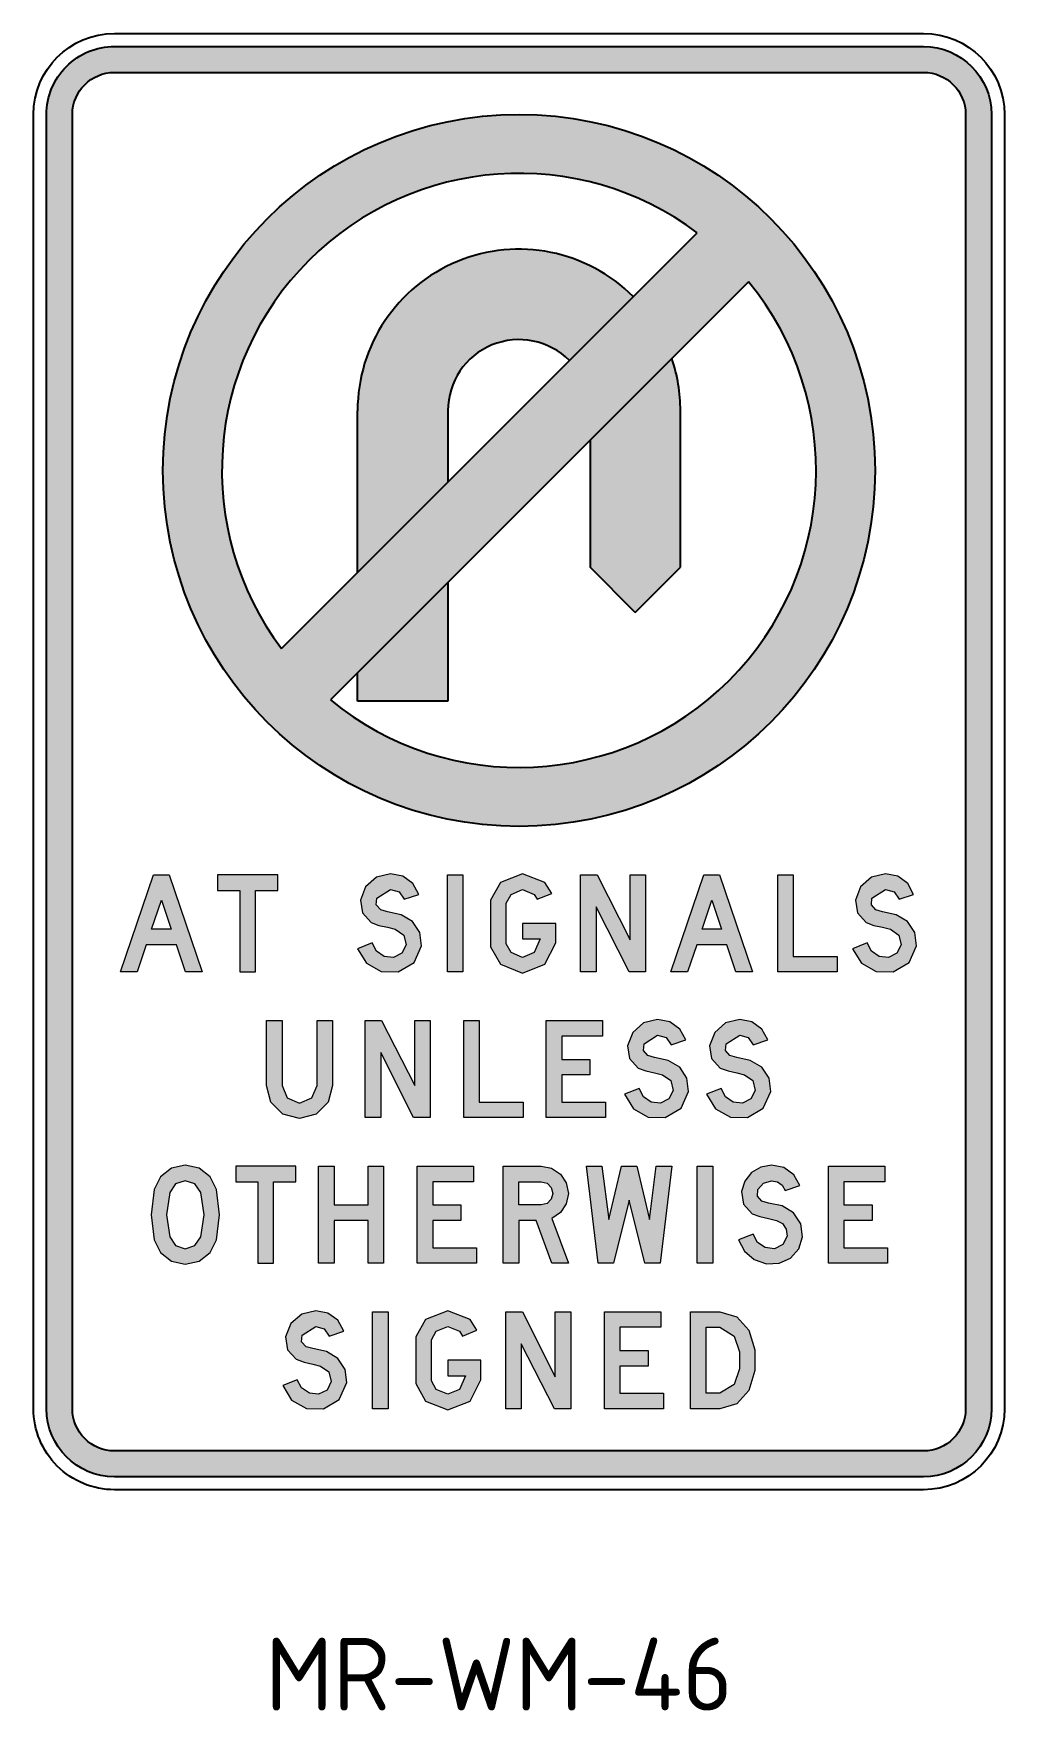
# Model space of a CAD drawing. Extents: x 160 to 240, y 125 to 263.
import ezdxf

# ---------------------------------------------------------------- set-up
doc = ezdxf.new("R2010")
doc.units = 0
for name, color, linetype in [('L25', 1, 'CONTINUOUS'), ('L35', 3, 'CONTINUOUS'), ('T25', 1, 'CONTINUOUS')]:
    doc.layers.add(name, color=color, linetype=linetype)
doc.styles.add('ISO', font='iso3098b')

msp = doc.modelspace()

# ---------------------------------------------------------------- hatches: boundary and pattern name
at = {"layer": 'L25'}
h = msp.add_hatch(color=256, dxfattribs=at)
edge = h.paths.add_edge_path(flags=16)
edge.add_line((163.614513125546, 149.8128130360091), (163.614513125546, 256.4794797026758))
edge.add_arc((167.0811797922127, 256.4794797026758), 3.466666666666659, 90, 180, ccw=False)
edge.add_line((167.0811797922127, 259.9461463693425), (233.7478464588793, 259.9461463693425))
edge.add_arc((233.7478464588793, 256.4794797026758), 3.466666666666697, 0, 90, ccw=False)
edge.add_line((237.214513125546, 256.4794797026758), (237.214513125546, 149.8128130360091))
edge.add_arc((233.7478464588793, 149.812813036009), 3.46666666666664, -90.00000000000028, 1.3073986337985843e-12, ccw=False)
edge.add_line((233.7478464588793, 146.3461463693424), (167.0811797922127, 146.3461463693424))
edge.add_arc((167.0811797922127, 149.8128130360091), 3.466666666666697, 180, 270.0000000000003, ccw=False)
edge = h.paths.add_edge_path()
edge.add_line((161.4811797922127, 149.8128130360091), (161.4811797922127, 256.4794797026758))
edge.add_arc((167.0811797922127, 256.4794797026758), 5.600000000000023, 90.0000000000004, 180, ccw=False)
edge.add_line((167.0811797922127, 262.0794797026759), (233.7478464588793, 262.0794797026759))
edge.add_arc((233.7478464588793, 256.4794797026758), 5.60000000000006, 0, 89.99999999999977, ccw=False)
edge.add_line((239.3478464588794, 256.4794797026758), (239.3478464588793, 149.8128130360091))
edge.add_arc((233.7478464588793, 149.8128130360091), 5.600000000000003, -89.99999999999977, 0, ccw=False)
edge.add_line((233.7478464588793, 144.2128130360091), (167.0811797922127, 144.2128130360092))
edge.add_arc((167.0811797922127, 149.8128130360091), 5.599999999999985, 180, 269.9999999999998, ccw=False)
h = msp.add_hatch(color=256, dxfattribs=at)
edge = h.paths.add_edge_path()
edge.add_arc((200.414513125546, 227.1461463693425), 29.33333333333334, 0, 360)
edge = h.paths.add_edge_path(flags=16)
edge.add_line((219.3330508759678, 242.678268054984), (184.8823914399045, 208.2276086189206))
edge.add_arc((200.414513125546, 227.1461463693425), 24.4777015806573, 230.6140005862942, 399.3859994136971)
edge = h.paths.add_edge_path(flags=16)
edge.add_line((180.8340878880544, 212.4572110032001), (215.1034484916885, 246.7265716068342))
edge.add_arc((200.414513125546, 227.1461463693425), 24.4777015806573, 53.12333025962853, 216.8766697403703)
h = msp.add_hatch(color=256, dxfattribs=at)
h.paths.add_polyline_path([(194.5611497040846, 217.9063668831007), (187.1114144404061, 210.4566316194223), (187.1114144404061, 208.1227152495925), (194.5611497040846, 208.1227152495925)])
h.paths.add_polyline_path([(194.5611497040846, 232.0682928828443, -0.6695186885715804), (204.5687660309104, 236.1918891460561), (209.8365402488513, 241.459663363997, 0.6687680546603283), (187.1114144404061, 232.0682928828443), (187.1114144404061, 218.7345375555518), (194.5611497040846, 226.1842728192302)])
h.paths.add_polyline_path([(206.2678765470073, 219.1642871582588), (209.9927441788468, 215.4394195264194), (213.7176118106859, 219.1642871582588), (213.7176118106859, 232.0682928828443, 0.08218027788221934), (213.0084723874521, 236.3536895664683), (206.2678765470074, 229.6130937260236)])
h = msp.add_hatch(color=256, dxfattribs=at)
h.paths.add_polyline_path([(171.7435131147513, 189.3311730936488), (170.1429765755044, 189.3311730936488), (170.9467702560073, 191.7284524916398)], flags=16)
h.paths.add_polyline_path([(167.5835282770612, 185.8128130360091), (170.3051454759567, 193.8084449104849), (171.581344214299, 193.8084449104849), (174.3029614131946, 185.8128130360091), (172.9421528137468, 185.8128130360091), (172.1806640637968, 188.0479235335478), (169.705825626459, 188.0479235335478), (168.9443368765089, 185.8128130360091)])
h.paths.add_polyline_path([(175.5791601515369, 193.8084449104849), (175.5791601515369, 192.5322461721427), (177.4194246305829, 192.5322461721427), (177.4194246305829, 185.8128130360091), (178.7026741906839, 185.8128130360091), (178.7026741906839, 192.5322461721427), (180.5358878479711, 192.5322461721427), (180.5358878479711, 193.8084449104849)])
h = msp.add_hatch(color=256, dxfattribs=at)
h.paths.add_polyline_path([(200.7157514248025, 193.8930547715904), (198.8825377675152, 193.1738709521931), (198.0787440870124, 191.7284524916398), (198.0787440870124, 187.8928054548542), (198.8825377675152, 186.4544378160596), (200.7157514248025, 185.7282031749035), (202.5560159038484, 186.4544378160596), (203.4373686236981, 188.210092434), (203.4373686236981, 189.8106289732469), (200.7157514248025, 189.8106289732469), (200.7157514248025, 188.5344302349047), (202.1541190635971, 188.5344302349047), (201.6746631839988, 187.4133495752561), (200.7157514248025, 187.0114527350046), (199.756839665606, 187.4133495752561), (199.3619936471134, 188.1325333946533), (199.3619936471134, 191.4887245518407), (199.756839665606, 192.207908371238), (200.7157514248025, 192.6098052114893), (201.6746631839988, 192.207908371238), (201.9143911237979, 191.8130623527453), (203.1200816445522, 192.2925182323435), (202.5560159038484, 193.1738709521931)])
h.paths.add_polyline_path([(191.1054813675623, 188.0479235335477), (190.7599911013812, 187.3569430011856), (190.0690105690191, 187.0114527350046), (189.3004709973101, 187.0960625961101), (188.6658970390185, 187.5261627233968), (188.3063051293198, 188.210092434), (187.1076654303243, 187.7306365544019), (187.8409508932392, 186.5319968554064), (189.0607430575111, 185.8410163230443), (190.4638565875117, 185.8128130360091), (191.7753094346479, 186.581352607718), (192.3887309276633, 187.970364494201), (192.2477144924873, 189.0561910450557), (191.6483946429896, 189.9727978736993), (190.7035845273107, 190.5298127926442), (189.5895546894209, 190.7695407324434), (189.0254889487171, 190.9317096328958), (188.6588462172597, 191.340657294906), (188.7082019695712, 191.8906213920921), (189.8292826292199, 192.6098052114893), (190.5273139833408, 192.4123822022431), (190.9433124671099, 191.8130623527453), (192.1490029878642, 192.207908371238), (191.6554454647484, 193.110413556364), (190.8304993189691, 193.7026825841029), (189.8292826292199, 193.8930547715904), (188.6729478607773, 193.6180727229974), (187.7774934974101, 192.8354315077708), (187.3473933701234, 191.7284524916398), (187.5095622705757, 190.677880049579), (188.228746089973, 189.8881880125938), (188.8703708700236, 189.6484600727946), (189.5895546894209, 189.4933419941011), (190.2241286477126, 189.3311730936488), (190.9151091800746, 188.8587680358094)])
h.paths.add_polyline_path([(194.5110282770611, 193.8084449104849), (195.7872270154034, 193.8084449104849), (195.7872270154034, 185.8128130360091), (194.5110282770611, 185.8128130360091)])
h.paths.add_polyline_path([(205.4891577555079, 193.8084449104849), (206.8499663549558, 193.8084449104849), (209.5715835538513, 188.4498203737992), (209.5715835538513, 193.8084449104849), (210.8477822921936, 193.8084449104849), (210.8477822921936, 185.8128130360091), (209.4869736927458, 185.8128130360091), (206.7724073156091, 191.1714375726948), (206.7724073156091, 185.8128130360091), (205.4891577555079, 185.8128130360091)])
h.paths.add_polyline_path([(217.0948103704878, 189.3311730936488), (215.4942738312409, 189.3311730936488), (216.2980675117437, 191.7284524916398)], flags=16)
h.paths.add_polyline_path([(212.9348255327975, 185.8128130360091), (215.6564427316932, 193.8084449104849), (216.9326414700354, 193.8084449104849), (219.654258668931, 185.8128130360091), (218.2934500694832, 185.8128130360091), (217.5319613195331, 188.0479235335477), (215.0571228821954, 188.0479235335477), (214.2956341322454, 185.8128130360091)])
h.paths.add_polyline_path([(221.741301909535, 193.8084449104849), (223.0175006478772, 193.8084449104849), (223.0175006478772, 187.0890117743514), (226.6204705666224, 187.0890117743514), (226.6204705666224, 185.8128130360091), (221.741301909535, 185.8128130360091)])
edge = h.paths.add_edge_path()
edge.add_line((230.6182865038602, 193.8930547715904), (229.4619517354176, 193.6180727229973))
edge.add_line((229.4619517354176, 193.6180727229974), (228.5664973720504, 192.8354315077709))
edge.add_line((228.5664973720504, 192.8354315077708), (228.1363972447637, 191.7284524916397))
edge.add_line((228.1363972447637, 191.7284524916398), (228.298566145216, 190.677880049579))
edge.add_line((228.298566145216, 190.677880049579), (229.0177499646133, 189.8881880125937))
edge.add_line((229.0177499646133, 189.8881880125938), (229.6593747446639, 189.6484600727947))
edge.add_line((229.6593747446639, 189.6484600727946), (230.3785585640611, 189.493341994101))
edge.add_line((230.3785585640612, 189.4933419941011), (231.0131325223529, 189.3311730936489))
edge.add_line((231.0131325223529, 189.3311730936488), (231.704113054715, 188.8587680358094))
edge.add_line((231.704113054715, 188.8587680358094), (231.8944852422025, 188.0479235335477))
edge.add_line((231.8944852422026, 188.0479235335477), (231.5489949760215, 187.3569430011856))
edge.add_line((231.5489949760215, 187.3569430011856), (230.8580144436594, 187.0114527350046))
edge.add_line((230.8580144436594, 187.0114527350046), (230.0894748719506, 187.0960625961102))
edge.add_line((230.0894748719506, 187.0960625961101), (229.4549009136588, 187.5261627233968))
edge.add_line((229.4549009136588, 187.5261627233968), (229.0953090039601, 188.210092434))
edge.add_line((229.0953090039602, 188.210092434), (227.8966693049646, 187.7306365544019))
edge.add_line((227.8966693049646, 187.7306365544019), (228.6299547678796, 186.5319968554064))
edge.add_line((228.6299547678796, 186.5319968554064), (229.8497469321514, 185.8410163230443))
edge.add_line((229.8497469321514, 185.8410163230443), (231.252860462152, 185.8128130360091))
edge.add_line((231.252860462152, 185.8128130360091), (232.5643133092883, 186.581352607718))
edge.add_line((232.5643133092883, 186.581352607718), (233.1706839805448, 187.970364494201))
edge.add_line((233.1706839805448, 187.970364494201), (233.0367183671276, 189.0561910450557))
edge.add_line((233.0367183671276, 189.0561910450557), (232.4373985176299, 189.9727978736993))
edge.add_line((232.4373985176299, 189.9727978736993), (231.4925884019511, 190.5298127926442))
edge.add_line((231.4925884019511, 190.5298127926442), (230.3715077423023, 190.7695407324433))
edge.add_line((230.3715077423024, 190.7695407324434), (229.8144928233574, 190.9317096328958))
edge.add_line((229.8144928233574, 190.9317096328958), (229.4478500919, 191.340657294906))
edge.add_line((229.4478500919, 191.340657294906), (229.4972058442115, 191.8906213920921))
edge.add_line((229.4972058442115, 191.8906213920921), (230.6112356821015, 192.6098052114894))
edge.add_line((230.6112356821015, 192.6098052114893), (231.3163178579812, 192.412382202243))
edge.add_line((231.3163178579812, 192.4123822022431), (231.7323163417502, 191.8130623527453))
edge.add_line((231.7323163417502, 191.8130623527453), (232.9309560407457, 192.207908371238))
edge.add_line((232.9309560407457, 192.207908371238), (232.4444493393887, 193.110413556364))
edge.add_line((232.4444493393887, 193.110413556364), (231.6195031936094, 193.702682584103))
edge.add_line((231.6195031936094, 193.7026825841029), (230.6112356821015, 193.8930547715904))
msp.add_hatch(color=256, dxfattribs=at).paths.add_polyline_path([(230.6182865038602, 193.8930547715904), (229.4619517354176, 193.6180727229974), (228.5664973720504, 192.8354315077708), (228.1363972447637, 191.7284524916398), (228.298566145216, 190.677880049579), (229.0177499646133, 189.8881880125938), (229.6593747446639, 189.6484600727946), (230.3785585640612, 189.4933419941011), (231.0131325223529, 189.3311730936488), (231.704113054715, 188.8587680358094), (231.8944852422026, 188.0479235335477), (231.5489949760215, 187.3569430011856), (230.8580144436594, 187.0114527350046), (230.0894748719506, 187.0960625961101), (229.4549009136588, 187.5261627233968), (229.0953090039602, 188.210092434), (227.8966693049646, 187.7306365544019), (228.6299547678796, 186.5319968554064), (229.8497469321514, 185.8410163230443), (231.252860462152, 185.8128130360091), (232.5643133092883, 186.581352607718), (233.1706839805448, 187.970364494201), (233.0367183671276, 189.0561910450557), (232.4373985176299, 189.9727978736993), (231.4925884019511, 190.5298127926442), (230.3715077423024, 190.7695407324434), (229.8144928233574, 190.9317096328958), (229.4478500919, 191.340657294906), (229.4972058442115, 191.8906213920921), (230.6112356821015, 192.6098052114893), (231.3163178579812, 192.4123822022431), (231.7323163417502, 191.8130623527453), (232.9309560407457, 192.207908371238), (232.4444493393887, 193.110413556364), (231.6195031936094, 193.7026825841029), (230.6112356821015, 193.8930547715904)])
h = msp.add_hatch(color=256, dxfattribs=at)
h.paths.add_polyline_path([(182.3366329007317, 173.7352539966624), (180.9687734795251, 174.0948459063611), (179.9746076115348, 175.0890117743515), (179.6150157018362, 176.4498203737992), (179.6150157018362, 181.8084449104849), (180.8912144401784, 181.8084449104849), (180.8912144401784, 176.4498203737992), (181.3142637457061, 175.4345020405325), (182.3366329007317, 175.0114527350046), (183.3519512339985, 175.4345020405325), (183.7750005395263, 176.4498203737992), (183.7750005395263, 181.8084449104849), (185.0511992778685, 181.8084449104849), (185.0511992778685, 176.4498203737992), (184.6916073681699, 175.0890117743515), (183.6974415001796, 174.0948459063611)])
h.paths.add_polyline_path([(213.1134698778804, 176.0549743553066), (212.7679796116993, 175.3569430011857), (212.0699482575785, 175.0114527350046), (211.3084595076284, 175.0960625961103), (210.6738855493366, 175.5261627233969), (210.314293639638, 176.2100924340002), (209.1156539406426, 175.7306365544019), (209.8489394035575, 174.5390476771653), (211.0687315678293, 173.8410163230445), (212.4718450978299, 173.8128130360091), (213.7832979449661, 174.5813526077181), (214.3896686162227, 175.9703644942011), (214.2557030028055, 177.0561910450559), (213.6563831533078, 177.9727978736994), (212.711573037629, 178.5298127926443), (211.5904923779803, 178.7695407324434), (211.0334774590353, 178.9317096328958), (210.6668347275779, 179.340657294906), (210.7161904798895, 179.8906213920922), (211.8302203177794, 180.6098052114895), (212.5353024936591, 180.4123822022431), (212.951300977428, 179.8130623527454), (214.1499406764236, 180.2149591929968), (213.6634339750665, 181.110413556364), (212.8384878292873, 181.7097334058618), (211.8302203177794, 181.8930547715905), (210.6809363710954, 181.6180727229974), (209.7854820077282, 180.835431507771), (209.3553818804417, 179.7355033133987), (209.517550780894, 178.6778800495791), (210.2367346002913, 177.8952388343526), (210.871308558583, 177.6555108945535), (211.5904923779803, 177.4933419941012), (212.2321171580308, 177.3311730936488), (212.9230976903929, 176.8587680358095)])
h.paths.add_polyline_path([(219.8752079445667, 176.0549743553066), (219.5297176783856, 175.3569430011857), (218.8387371460235, 175.0114527350046), (218.0701975743147, 175.0960625961103), (217.4356236160229, 175.5261627233969), (217.0760317063243, 176.2100924340002), (215.8773920073289, 175.7306365544019), (216.6106774702437, 174.5390476771653), (217.8304696345156, 173.8410163230445), (219.2335831645162, 173.8128130360091), (220.5450360116524, 174.5813526077181), (221.1584575046677, 175.9703644942011), (221.0174410694918, 177.0561910450559), (220.418121219994, 177.9727978736994), (219.4733111043153, 178.5298127926443), (218.3592812664253, 178.7695407324434), (217.7952155257215, 178.9317096328958), (217.4285727942641, 179.340657294906), (217.4779285465757, 179.8906213920922), (218.5990092062245, 180.6098052114895), (219.2970405603454, 180.4123822022431), (219.7130390441143, 179.8130623527454), (220.9187295648687, 180.2149591929968), (220.4251720417528, 181.110413556364), (219.6002258959736, 181.7097334058618), (218.5990092062245, 181.8930547715905), (217.4426744377817, 181.6180727229974), (216.5472200744145, 180.835431507771), (216.1171199471279, 179.7355033133987), (216.2792888475803, 178.6778800495791), (216.9984726669775, 177.8952388343526), (217.640097447028, 177.6555108945535), (218.3592812664253, 177.4933419941012), (218.993855224717, 177.3311730936488), (219.6848357570792, 176.8587680358095)])
h.paths.add_polyline_path([(187.7375623679702, 181.8084449104849), (189.098370967418, 181.8084449104849), (191.8199881663136, 176.4498203737992), (191.8199881663136, 181.8084449104849), (193.096186904656, 181.8084449104849), (193.096186904656, 173.8128130360091), (191.7353783052081, 173.8128130360091), (189.0208119280713, 179.1714375726949), (189.0208119280713, 173.8128130360091), (187.7375623679702, 173.8128130360091)])
h.paths.add_polyline_path([(195.8671598558631, 181.8084449104849), (197.1433585942053, 181.8084449104849), (197.1433585942053, 175.0890117743515), (200.7463285129506, 175.0890117743515), (200.7463285129506, 173.8128130360091), (195.8671598558631, 173.8128130360091)])
h.paths.add_polyline_path([(202.6641520313433, 181.8084449104849), (207.2965419268729, 181.8084449104849), (207.2965419268729, 180.5322461721427), (203.9403507696856, 180.5322461721427), (203.9403507696856, 178.6144226537498), (206.2600711283298, 178.6144226537498), (206.2600711283298, 177.3311730936488), (203.9403507696856, 177.3311730936488), (203.9403507696856, 175.0890117743515), (207.5362698666721, 175.0890117743515), (207.5362698666721, 173.8128130360091), (202.6641520313433, 173.8128130360091)])
h = msp.add_hatch(color=256, dxfattribs=at)
h.paths.add_polyline_path([(222.4999446672893, 164.0529892028545), (222.1560172059894, 163.3558389434628), (221.4635146149936, 163.0119114821629), (220.6966493296628, 163.0955695132899), (220.0599187594183, 163.5278026741127), (219.7020482929306, 164.2110099283166), (218.5029498467768, 163.7323000835343), (219.0002503651429, 162.7981187359494), (219.8042969976414, 162.1102638133496), (220.8035457027694, 161.7663363520497), (221.8632140970449, 161.8128130360091), (222.7927477762338, 162.2357508600401), (223.4713073620417, 162.997968476975), (223.78270114457, 163.9739788401234), (223.6432710926917, 165.0568855763786), (223.0437218696148, 165.9724762503797), (222.1002451852381, 166.5301964578931), (220.9848047702113, 166.7718752144822), (220.422436894302, 166.9298959399442), (220.0552710910223, 167.3435384271833), (220.1017477749818, 167.8919632979049), (220.5711622829722, 168.3985591530628), (221.2218358584045, 168.6123518992763), (221.7051933715828, 168.5286938681492), (222.1095405220299, 168.2451860959966), (222.3419239418271, 167.8129529351738), (223.5410223879809, 168.212652417225), (223.0530172064067, 169.1096524176424), (222.2257322319286, 169.7045539723233), (221.2218358584045, 169.890460708161), (220.3434265315709, 169.7370876510949), (219.57656124624, 169.2816161482923), (219.0188410387267, 168.5798182205047), (218.7446286033659, 167.7339425724427), (218.907296997224, 166.6789218465633), (219.6230379301995, 165.8934658876486), (220.2644161688399, 165.6517871310595), (220.9848047702113, 165.4937664055974), (221.6215353404558, 165.3310980117393), (222.1188358588218, 165.0754762499624), (222.439524978142, 164.6107094103679)])
h.paths.add_polyline_path([(202.2407581293662, 168.5333415365452), (202.7241156425444, 168.4032068214588), (203.0726907722403, 168.0546316917629), (203.2028254873267, 167.5712741785847), (203.0726907722403, 167.0925643338024), (202.7241156425444, 166.7393415357106), (202.2407581293662, 166.6138544890201), (200.400281444572, 166.6138544890201), (200.400281444572, 168.5333415365452)], flags=16)
h.paths.add_polyline_path([(202.2407581293662, 169.81145034543), (203.100576782616, 169.644134283176), (203.8256130523833, 169.1607767699978), (204.3136182339575, 168.4310928318345), (204.4809342962115, 167.5712741785847), (204.3136182339575, 166.7161031937308), (203.8395560575711, 165.9864192555675), (203.1191674561997, 165.4937664055974), (204.4809342962115, 161.8128130360091), (203.1191674561997, 161.8128130360091), (201.8410586473149, 165.3310980117393), (200.400281444572, 165.3310980117393), (200.400281444572, 161.8128130360091), (199.1221726356873, 161.8128130360091), (199.1221726356873, 169.81145034543)])
h.paths.add_polyline_path([(172.918329718943, 168.6123518992763), (172.1235784232365, 168.3427871323115), (171.6402209100582, 167.6502845413157), (171.3799514798853, 165.8098078565216), (171.6402209100582, 163.9739788401234), (172.1235784232365, 163.2814762491276), (172.918329718943, 163.0119114821629), (173.7177286830456, 163.2814762491276), (174.2010861962238, 163.9739788401234), (174.4613556263967, 165.8098078565216), (174.2010861962238, 167.6502845413157), (173.7177286830456, 168.3427871323115)], flags=16)
h.paths.add_polyline_path([(172.918329718943, 169.890460708161), (171.7889462987284, 169.6394866147801), (170.8780032931233, 168.9283933502005), (170.3621121011734, 167.8919632979049), (170.1018426710005, 165.8098078565216), (170.3621121011734, 163.7323000835343), (170.8780032931233, 162.6958700312386), (171.7889462987284, 161.9847767666591), (172.918329718943, 161.733802673278), (174.0523608075536, 161.9847767666591), (174.9633038131587, 162.6958700312386), (175.4791950051086, 163.7323000835343), (175.7394644352815, 165.8098078565216), (175.4791950051086, 167.8919632979049), (174.9633038131587, 168.9283933502005), (174.0523608075536, 169.6394866147801)])
h.paths.add_polyline_path([(225.9066856015168, 169.81145034543), (230.5450586606697, 169.81145034543), (230.5450586606697, 168.5333415365452), (227.1847944104016, 168.5333415365452), (227.1847944104016, 166.6138544890201), (229.503980939978, 166.6138544890201), (229.503980939978, 165.3310980117393), (227.1847944104016, 165.3310980117393), (227.1847944104016, 163.0909218448939), (230.7820897488628, 163.0909218448939), (230.7820897488628, 161.8128130360091), (225.9066856015168, 161.8128130360091)])
h.paths.add_polyline_path([(215.0962089125493, 169.81145034543), (216.3743177214341, 169.81145034543), (216.3743177214341, 161.8128130360091), (215.0962089125493, 161.8128130360091)])
h.paths.add_polyline_path([(205.9728358513098, 169.81145034543), (207.2509446601946, 169.81145034543), (207.8086648677079, 165.4101083744704), (208.8497425883996, 169.81145034543), (210.1278513972844, 169.81145034543), (211.168929117976, 165.4101083744704), (211.7266493254894, 169.81145034543), (213.0094058027701, 169.81145034543), (212.0473384448096, 161.8128130360091), (210.7692296359248, 161.8128130360091), (209.49112082704, 167.0135539710712), (208.2083643497592, 161.8128130360091), (206.9302555408744, 161.8128130360091)])
h.paths.add_polyline_path([(192.0298306634756, 169.81145034543), (196.6682037226284, 169.81145034543), (196.6682037226284, 168.5333415365452), (193.3079394723604, 168.5333415365452), (193.3079394723604, 166.6138544890201), (195.6271260019368, 166.6138544890201), (195.6271260019368, 165.3310980117393), (193.3079394723604, 165.3310980117393), (193.3079394723604, 163.0909218448939), (196.9098824792175, 163.0909218448939), (196.9098824792175, 161.8128130360091), (192.0298306634756, 161.8128130360091)])
h.paths.add_polyline_path([(183.9057063073642, 169.81145034543), (185.183815116249, 169.81145034543), (185.183815116249, 166.6138544890201), (187.9817114906077, 166.6138544890201), (187.9817114906077, 169.81145034543), (189.2598202994925, 169.81145034543), (189.2598202994925, 161.8128130360091), (187.9817114906077, 161.8128130360091), (187.9817114906077, 165.3310980117393), (185.183815116249, 165.3310980117393), (185.183815116249, 161.8128130360091), (183.9057063073642, 161.8128130360091)])
h.paths.add_polyline_path([(177.0689860969295, 169.81145034543), (177.0689860969295, 168.5333415365452), (178.9048151133276, 168.5333415365452), (178.9048151133276, 161.8128130360091), (180.1875715906084, 161.8128130360091), (180.1875715906084, 168.5333415365452), (182.0234006070066, 168.5333415365452), (182.0234006070066, 169.81145034543)])
h = msp.add_hatch(color=256, dxfattribs=at)
h.paths.add_polyline_path([(216.9495644252277, 157.8154957322437), (218.3667795987458, 157.3994972484747), (219.3468438232185, 156.2925182323435), (219.8474521680932, 154.6637784060614), (219.8474521680932, 152.9645303621914), (219.3468438232185, 151.3357905359094), (218.3667795987458, 150.2217606980193), (216.9495644252277, 149.8128130360091), (214.5452342054778, 149.8128130360091), (214.5452342054778, 157.8154957322437)])
h.paths.add_polyline_path([(218.148204124223, 155.8130623527454), (218.5924058950273, 154.5016095056091), (218.5924058950273, 153.119648440885), (218.148204124223, 151.8152464155074), (216.9495644252277, 151.0960625961102), (215.8284837655788, 151.0960625961102), (215.8284837655788, 156.5322461721427), (216.9495644252277, 156.5322461721427)], flags=16)
h.paths.add_polyline_path([(194.5561545192886, 157.8930547715904), (192.7158900402425, 157.1738709521931), (191.9191471814985, 155.7355033133985), (191.9191471814985, 151.8928054548543), (192.7158900402425, 150.4544378160597), (194.5561545192886, 149.7352539966624), (196.3964189983345, 150.4544378160597), (197.2707208964253, 152.2100924340001), (197.2707208964253, 153.810628973247), (194.5561545192886, 153.810628973247), (194.5561545192886, 152.5344302349047), (195.9945221580831, 152.5344302349047), (195.5150662784849, 151.4133495752561), (194.5561545192886, 151.0114527350047), (193.5972427600921, 151.4133495752561), (193.1953459198407, 152.1325333946533), (193.1953459198407, 155.4957753735995), (193.5972427600921, 156.2149591929968), (194.5561545192886, 156.6098052114894), (195.5150662784849, 156.2149591929968), (195.754794218284, 155.8130623527454), (196.9534339172794, 156.2925182323435), (196.3964189983345, 157.1738709521931)])
h.paths.add_polyline_path([(184.9458844620483, 152.0549743553066), (184.6003941958672, 151.3569430011857), (183.9023628417463, 151.0114527350047), (183.1408740917963, 151.0960625961102), (182.4992493117457, 151.5332135451557), (182.1467082238059, 152.2100924340001), (180.9480685248104, 151.7306365544019), (181.6813539877252, 150.5390476771652), (182.9011461519971, 149.8410163230443), (184.3042596819977, 149.8128130360091), (185.6086617073752, 150.581352607718), (186.2220832003905, 151.970364494201), (186.0881175869733, 153.0561910450557), (185.4817469157169, 153.9727978736993), (184.5439876217968, 154.5298127926443), (183.4229069621481, 154.7765915542022), (182.8658920432032, 154.9317096328958), (182.4992493117457, 155.340657294906), (182.5415542422985, 155.8906213920921), (183.6626349019473, 156.6098052114894), (184.3677170778269, 156.4123822022431), (184.783715561596, 155.8130623527454), (185.9823552605915, 156.2149591929968), (185.4958485592344, 157.110413556364), (184.6709024134552, 157.7097334058617), (183.6626349019473, 157.8930547715904), (182.5133509552633, 157.6180727229974), (181.6178965918961, 156.8354315077709), (181.1877964646096, 155.7355033133985), (181.3499653650619, 154.6849308713378), (182.0620983627004, 153.8952388343526), (182.7037231427508, 153.6555108945535), (183.4229069621481, 153.4933419941012), (184.0645317421987, 153.3311730936489), (184.748461452802, 152.8658188575682)])
h.paths.add_polyline_path([(188.3443805497884, 157.8154957322437), (189.6276301098894, 157.8154957322437), (189.6276301098894, 149.8128130360091), (188.3443805497884, 149.8128130360091)])
h.paths.add_polyline_path([(199.3295608499941, 157.8154957322437), (200.6903694494418, 157.8154957322437), (203.4049358265787, 152.4498203737992), (203.4049358265787, 157.8154957322437), (204.6881853866798, 157.8154957322437), (204.6881853866798, 149.8128130360091), (203.3273767872319, 149.8128130360091), (200.6057595883363, 155.1714375726948), (200.6057595883363, 149.8128130360091), (199.3295608499941, 149.8128130360091)])
h.paths.add_polyline_path([(207.4521075161281, 157.8154957322437), (212.0915482334165, 157.8154957322437), (212.0915482334165, 156.5322461721427), (208.7353570762291, 156.5322461721427), (208.7353570762291, 154.6144226537499), (211.0550774348733, 154.6144226537499), (211.0550774348733, 153.3311730936489), (208.7353570762291, 153.3311730936489), (208.7353570762291, 151.0960625961102), (212.3312761732157, 151.0960625961102), (212.3312761732157, 149.8128130360091), (207.4521075161281, 149.8128130360091)])

# ---------------------------------------------------------------- linework, layer by layer
for p, q in [((180.8340878880544, 212.4572110032001), (215.1034484916885, 246.7265716068342)), ((219.3330508759678, 242.678268054984), (184.8823914399045, 208.2276086189207)), ((187.1114144404061, 218.7345375555519), (187.1114144404061, 232.0682928828443)), ((194.5611497040846, 232.0682928828443), (194.5611497040846, 226.1842728192304)), ((213.7176118106859, 219.1642871582588), (213.7176118106859, 232.0682928828443)), ((206.2678765470073, 229.613093726024), (206.2678765470073, 219.1642871582588)), ((209.9927441788469, 215.4394195264194), (206.2678765470073, 219.1642871582588)), ((209.9927441788469, 215.4394195264194), (213.7176118106859, 219.1642871582588)), ((194.5611497040846, 217.9063668831007), (194.5611497040846, 208.1227152495925)), ((187.1114144404061, 208.1227152495927), (187.1114144404061, 210.4566316194226)), ((194.5611497040846, 208.1227152495925), (187.1114144404061, 208.1227152495925))]:
    msp.add_line(p, q, dxfattribs=at)
for points in [[(161.4811797922127, 149.8128130360091), (161.4811797922127, 256.4794797026758, -0.4142135623730954), (167.0811797922127, 262.0794797026759), (233.7478464588793, 262.0794797026759, -0.4142135623730954), (239.3478464588794, 256.4794797026758), (239.3478464588793, 149.8128130360091, -0.4142135623730935), (233.7478464588793, 144.2128130360091), (167.0811797922127, 144.2128130360092, -0.4142135623730935)], [(163.614513125546, 149.8128130360091), (163.614513125546, 256.4794797026758, -0.4142135623730969), (167.0811797922127, 259.9461463693425), (233.7478464588793, 259.9461463693425, -0.4142135623730969), (237.214513125546, 256.4794797026758), (237.214513125546, 149.8128130360091, -0.4142135623731001), (233.7478464588793, 146.3461463693424), (167.0811797922127, 146.3461463693424, -0.4142135623731001)]]:
    msp.add_lwpolyline(points, format="xyb", close=True, dxfattribs=at)
at = {"layer": 'L25', "lineweight": 0}
for points in [[(167.5835282770612, 185.8128130360091), (170.3051454759567, 193.8084449104849), (171.581344214299, 193.8084449104849), (174.3029614131946, 185.8128130360091), (172.9421528137468, 185.8128130360091), (172.1806640637968, 188.0479235335478), (169.705825626459, 188.0479235335478), (168.9443368765089, 185.8128130360091), (167.5835282770612, 185.8128130360091), (167.5835282770612, 185.8128130360091)], [(175.5791601515369, 193.8084449104849), (175.5791601515369, 192.5322461721427), (177.4194246305829, 192.5322461721427), (177.4194246305829, 185.8128130360091), (178.7026741906839, 185.8128130360091), (178.7026741906839, 192.5322461721427), (180.5358878479711, 192.5322461721427), (180.5358878479711, 193.8084449104849), (175.5791601515369, 193.8084449104849), (175.5791601515369, 193.8084449104849)], [(194.5110282770611, 193.8084449104849), (195.7872270154034, 193.8084449104849), (195.7872270154034, 185.8128130360091), (194.5110282770611, 185.8128130360091), (194.5110282770611, 193.8084449104849), (194.5110282770611, 193.8084449104849)], [(205.4891577555079, 193.8084449104849), (206.8499663549558, 193.8084449104849), (209.5715835538513, 188.4498203737992), (209.5715835538513, 193.8084449104849), (210.8477822921936, 193.8084449104849), (210.8477822921936, 185.8128130360091), (209.4869736927458, 185.8128130360091), (206.7724073156091, 191.1714375726948), (206.7724073156091, 185.8128130360091), (205.4891577555079, 185.8128130360091), (205.4891577555079, 193.8084449104849), (205.4891577555079, 193.8084449104849)], [(212.9348255327975, 185.8128130360091), (215.6564427316932, 193.8084449104849), (216.9326414700354, 193.8084449104849), (219.654258668931, 185.8128130360091), (218.2934500694832, 185.8128130360091), (217.5319613195331, 188.0479235335477), (215.0571228821954, 188.0479235335477), (214.2956341322454, 185.8128130360091), (212.9348255327975, 185.8128130360091), (212.9348255327975, 185.8128130360091)], [(221.741301909535, 193.8084449104849), (223.0175006478772, 193.8084449104849), (223.0175006478772, 187.0890117743514), (226.6204705666224, 187.0890117743514), (226.6204705666224, 185.8128130360091), (221.741301909535, 185.8128130360091), (221.741301909535, 193.8084449104849), (221.741301909535, 193.8084449104849)], [(171.7435131147513, 189.3311730936488), (170.1429765755044, 189.3311730936488), (170.9467702560073, 191.7284524916398), (171.7435131147513, 189.3311730936488), (171.7435131147513, 189.3311730936488)], [(217.0948103704878, 189.3311730936488), (215.4942738312409, 189.3311730936488), (216.2980675117437, 191.7284524916398), (217.0948103704878, 189.3311730936488), (217.0948103704878, 189.3311730936488)], [(187.7375623679702, 181.8084449104849), (189.098370967418, 181.8084449104849), (191.8199881663136, 176.4498203737992), (191.8199881663136, 181.8084449104849), (193.096186904656, 181.8084449104849), (193.096186904656, 173.8128130360091), (191.7353783052081, 173.8128130360091), (189.0208119280713, 179.1714375726949), (189.0208119280713, 173.8128130360091), (187.7375623679702, 173.8128130360091), (187.7375623679702, 181.8084449104849), (187.7375623679702, 181.8084449104849)], [(195.8671598558631, 181.8084449104849), (197.1433585942053, 181.8084449104849), (197.1433585942053, 175.0890117743515), (200.7463285129506, 175.0890117743515), (200.7463285129506, 173.8128130360091), (195.8671598558631, 173.8128130360091), (195.8671598558631, 181.8084449104849), (195.8671598558631, 181.8084449104849)], [(202.6641520313433, 181.8084449104849), (207.2965419268729, 181.8084449104849), (207.2965419268729, 180.5322461721427), (203.9403507696856, 180.5322461721427), (203.9403507696856, 178.6144226537498), (206.2600711283298, 178.6144226537498), (206.2600711283298, 177.3311730936488), (203.9403507696856, 177.3311730936488), (203.9403507696856, 175.0890117743515), (207.5362698666721, 175.0890117743515), (207.5362698666721, 173.8128130360091), (202.6641520313433, 173.8128130360091), (202.6641520313433, 181.8084449104849), (202.6641520313433, 181.8084449104849)], [(177.0689860969295, 169.81145034543), (177.0689860969295, 168.5333415365452), (178.9048151133276, 168.5333415365452), (178.9048151133276, 161.8128130360091), (180.1875715906084, 161.8128130360091), (180.1875715906084, 168.5333415365452), (182.0234006070066, 168.5333415365452), (182.0234006070066, 169.81145034543), (177.0689860969295, 169.81145034543), (177.0689860969295, 169.81145034543)], [(183.9057063073642, 169.81145034543), (185.183815116249, 169.81145034543), (185.183815116249, 166.6138544890201), (187.9817114906077, 166.6138544890201), (187.9817114906077, 169.81145034543), (189.2598202994925, 169.81145034543), (189.2598202994925, 161.8128130360091), (187.9817114906077, 161.8128130360091), (187.9817114906077, 165.3310980117393), (185.183815116249, 165.3310980117393), (185.183815116249, 161.8128130360091), (183.9057063073642, 161.8128130360091), (183.9057063073642, 169.81145034543), (183.9057063073642, 169.81145034543)], [(192.0298306634756, 169.81145034543), (196.6682037226284, 169.81145034543), (196.6682037226284, 168.5333415365452), (193.3079394723604, 168.5333415365452), (193.3079394723604, 166.6138544890201), (195.6271260019368, 166.6138544890201), (195.6271260019368, 165.3310980117393), (193.3079394723604, 165.3310980117393), (193.3079394723604, 163.0909218448939), (196.9098824792175, 163.0909218448939), (196.9098824792175, 161.8128130360091), (192.0298306634756, 161.8128130360091), (192.0298306634756, 169.81145034543), (192.0298306634756, 169.81145034543)], [(205.9728358513098, 169.81145034543), (207.2509446601946, 169.81145034543), (207.8086648677079, 165.4101083744704), (208.8497425883996, 169.81145034543), (210.1278513972844, 169.81145034543), (211.168929117976, 165.4101083744704), (211.7266493254894, 169.81145034543), (213.0094058027701, 169.81145034543), (212.0473384448096, 161.8128130360091), (210.7692296359248, 161.8128130360091), (209.49112082704, 167.0135539710712), (208.2083643497592, 161.8128130360091), (206.9302555408744, 161.8128130360091), (205.9728358513098, 169.81145034543), (205.9728358513098, 169.81145034543)], [(215.0962089125493, 169.81145034543), (216.3743177214341, 169.81145034543), (216.3743177214341, 161.8128130360091), (215.0962089125493, 161.8128130360091), (215.0962089125493, 169.81145034543), (215.0962089125493, 169.81145034543)], [(225.9066856015168, 169.81145034543), (230.5450586606697, 169.81145034543), (230.5450586606697, 168.5333415365452), (227.1847944104016, 168.5333415365452), (227.1847944104016, 166.6138544890201), (229.503980939978, 166.6138544890201), (229.503980939978, 165.3310980117393), (227.1847944104016, 165.3310980117393), (227.1847944104016, 163.0909218448939), (230.7820897488628, 163.0909218448939), (230.7820897488628, 161.8128130360091), (225.9066856015168, 161.8128130360091), (225.9066856015168, 169.81145034543), (225.9066856015168, 169.81145034543)], [(188.3443805497884, 157.8154957322437), (189.6276301098894, 157.8154957322437), (189.6276301098894, 149.8128130360091), (188.3443805497884, 149.8128130360091), (188.3443805497884, 157.8154957322437), (188.3443805497884, 157.8154957322437)], [(199.3295608499941, 157.8154957322437), (200.6903694494418, 157.8154957322437), (203.4049358265787, 152.4498203737992), (203.4049358265787, 157.8154957322437), (204.6881853866798, 157.8154957322437), (204.6881853866798, 149.8128130360091), (203.3273767872319, 149.8128130360091), (200.6057595883363, 155.1714375726948), (200.6057595883363, 149.8128130360091), (199.3295608499941, 149.8128130360091), (199.3295608499941, 157.8154957322437), (199.3295608499941, 157.8154957322437)], [(207.4521075161281, 157.8154957322437), (212.0915482334165, 157.8154957322437), (212.0915482334165, 156.5322461721427), (208.7353570762291, 156.5322461721427), (208.7353570762291, 154.6144226537499), (211.0550774348733, 154.6144226537499), (211.0550774348733, 153.3311730936489), (208.7353570762291, 153.3311730936489), (208.7353570762291, 151.0960625961102), (212.3312761732157, 151.0960625961102), (212.3312761732157, 149.8128130360091), (207.4521075161281, 149.8128130360091), (207.4521075161281, 157.8154957322437), (207.4521075161281, 157.8154957322437)]]:
    msp.add_lwpolyline(points, dxfattribs=at)
for points in [[(191.1054813675623, 188.0479235335477), (190.7599911013812, 187.3569430011856), (190.0690105690191, 187.0114527350046), (189.3004709973101, 187.0960625961101), (188.6658970390185, 187.5261627233968), (188.3063051293198, 188.210092434), (187.1076654303243, 187.7306365544019), (187.8409508932392, 186.5319968554064), (189.0607430575111, 185.8410163230443), (190.4638565875117, 185.8128130360091), (191.7753094346479, 186.581352607718), (192.3887309276633, 187.970364494201), (192.2477144924873, 189.0561910450557), (191.6483946429896, 189.9727978736993), (190.7035845273107, 190.5298127926442), (189.5895546894209, 190.7695407324434), (189.0254889487171, 190.9317096328958), (188.6588462172597, 191.340657294906), (188.7082019695712, 191.8906213920921), (189.8292826292199, 192.6098052114893), (190.5273139833408, 192.4123822022431), (190.9433124671099, 191.8130623527453), (192.1490029878642, 192.207908371238), (191.6554454647484, 193.110413556364), (190.8304993189691, 193.7026825841029), (189.8292826292199, 193.8930547715904), (188.6729478607773, 193.6180727229974), (187.7774934974101, 192.8354315077708), (187.3473933701234, 191.7284524916398), (187.5095622705757, 190.677880049579), (188.228746089973, 189.8881880125938), (188.8703708700236, 189.6484600727946), (189.5895546894209, 189.4933419941011), (190.2241286477126, 189.3311730936488), (190.9151091800746, 188.8587680358094)], [(200.7157514248025, 193.8930547715904), (198.8825377675152, 193.1738709521931), (198.0787440870124, 191.7284524916398), (198.0787440870124, 187.8928054548542), (198.8825377675152, 186.4544378160596), (200.7157514248025, 185.7282031749035), (202.5560159038484, 186.4544378160596), (203.4373686236981, 188.210092434), (203.4373686236981, 189.8106289732469), (200.7157514248025, 189.8106289732469), (200.7157514248025, 188.5344302349047), (202.1541190635971, 188.5344302349047), (201.6746631839988, 187.4133495752561), (200.7157514248025, 187.0114527350046), (199.756839665606, 187.4133495752561), (199.3619936471134, 188.1325333946533), (199.3619936471134, 191.4887245518407), (199.756839665606, 192.207908371238), (200.7157514248025, 192.6098052114893), (201.6746631839988, 192.207908371238), (201.9143911237979, 191.8130623527453), (203.1200816445522, 192.2925182323435), (202.5560159038484, 193.1738709521931)], [(230.6182865038602, 193.8930547715904), (229.4619517354176, 193.6180727229974), (228.5664973720504, 192.8354315077708), (228.1363972447637, 191.7284524916398), (228.298566145216, 190.677880049579), (229.0177499646133, 189.8881880125938), (229.6593747446639, 189.6484600727946), (230.3785585640612, 189.4933419941011), (231.0131325223529, 189.3311730936488), (231.704113054715, 188.8587680358094), (231.8944852422026, 188.0479235335477), (231.5489949760215, 187.3569430011856), (230.8580144436594, 187.0114527350046), (230.0894748719506, 187.0960625961101), (229.4549009136588, 187.5261627233968), (229.0953090039602, 188.210092434), (227.8966693049646, 187.7306365544019), (228.6299547678796, 186.5319968554064), (229.8497469321514, 185.8410163230443), (231.252860462152, 185.8128130360091), (232.5643133092883, 186.581352607718), (233.1706839805448, 187.970364494201), (233.0367183671276, 189.0561910450557), (232.4373985176299, 189.9727978736993), (231.4925884019511, 190.5298127926442), (230.3715077423024, 190.7695407324434), (229.8144928233574, 190.9317096328958), (229.4478500919, 191.340657294906), (229.4972058442115, 191.8906213920921), (230.6112356821015, 192.6098052114893), (231.3163178579812, 192.4123822022431), (231.7323163417502, 191.8130623527453), (232.9309560407457, 192.207908371238), (232.4444493393887, 193.110413556364), (231.6195031936094, 193.7026825841029), (230.6112356821015, 193.8930547715904)], [(182.3366329007317, 173.7352539966624), (180.9687734795251, 174.0948459063611), (179.9746076115348, 175.0890117743515), (179.6150157018362, 176.4498203737992), (179.6150157018362, 181.8084449104849), (180.8912144401784, 181.8084449104849), (180.8912144401784, 176.4498203737992), (181.3142637457061, 175.4345020405325), (182.3366329007317, 175.0114527350046), (183.3519512339985, 175.4345020405325), (183.7750005395263, 176.4498203737992), (183.7750005395263, 181.8084449104849), (185.0511992778685, 181.8084449104849), (185.0511992778685, 176.4498203737992), (184.6916073681699, 175.0890117743515), (183.6974415001796, 174.0948459063611)], [(213.1134698778804, 176.0549743553066), (212.7679796116993, 175.3569430011857), (212.0699482575785, 175.0114527350046), (211.3084595076284, 175.0960625961103), (210.6738855493366, 175.5261627233969), (210.314293639638, 176.2100924340002), (209.1156539406426, 175.7306365544019), (209.8489394035575, 174.5390476771653), (211.0687315678293, 173.8410163230445), (212.4718450978299, 173.8128130360091), (213.7832979449661, 174.5813526077181), (214.3896686162227, 175.9703644942011), (214.2557030028055, 177.0561910450559), (213.6563831533078, 177.9727978736994), (212.711573037629, 178.5298127926443), (211.5904923779803, 178.7695407324434), (211.0334774590353, 178.9317096328958), (210.6668347275779, 179.340657294906), (210.7161904798895, 179.8906213920922), (211.8302203177794, 180.6098052114895), (212.5353024936591, 180.4123822022431), (212.951300977428, 179.8130623527454), (214.1499406764236, 180.2149591929968), (213.6634339750665, 181.110413556364), (212.8384878292873, 181.7097334058618), (211.8302203177794, 181.8930547715905), (210.6809363710954, 181.6180727229974), (209.7854820077282, 180.835431507771), (209.3553818804417, 179.7355033133987), (209.517550780894, 178.6778800495791), (210.2367346002913, 177.8952388343526), (210.871308558583, 177.6555108945535), (211.5904923779803, 177.4933419941012), (212.2321171580308, 177.3311730936488), (212.9230976903929, 176.8587680358095)], [(219.8752079445667, 176.0549743553066), (219.5297176783856, 175.3569430011857), (218.8387371460235, 175.0114527350046), (218.0701975743147, 175.0960625961103), (217.4356236160229, 175.5261627233969), (217.0760317063243, 176.2100924340002), (215.8773920073289, 175.7306365544019), (216.6106774702437, 174.5390476771653), (217.8304696345156, 173.8410163230445), (219.2335831645162, 173.8128130360091), (220.5450360116524, 174.5813526077181), (221.1584575046677, 175.9703644942011), (221.0174410694918, 177.0561910450559), (220.418121219994, 177.9727978736994), (219.4733111043153, 178.5298127926443), (218.3592812664253, 178.7695407324434), (217.7952155257215, 178.9317096328958), (217.4285727942641, 179.340657294906), (217.4779285465757, 179.8906213920922), (218.5990092062245, 180.6098052114895), (219.2970405603454, 180.4123822022431), (219.7130390441143, 179.8130623527454), (220.9187295648687, 180.2149591929968), (220.4251720417528, 181.110413556364), (219.6002258959736, 181.7097334058618), (218.5990092062245, 181.8930547715905), (217.4426744377817, 181.6180727229974), (216.5472200744145, 180.835431507771), (216.1171199471279, 179.7355033133987), (216.2792888475803, 178.6778800495791), (216.9984726669775, 177.8952388343526), (217.640097447028, 177.6555108945535), (218.3592812664253, 177.4933419941012), (218.993855224717, 177.3311730936488), (219.6848357570792, 176.8587680358095)], [(172.918329718943, 169.890460708161), (171.7889462987284, 169.6394866147801), (170.8780032931233, 168.9283933502005), (170.3621121011734, 167.8919632979049), (170.1018426710005, 165.8098078565216), (170.3621121011734, 163.7323000835343), (170.8780032931233, 162.6958700312386), (171.7889462987284, 161.9847767666591), (172.918329718943, 161.733802673278), (174.0523608075536, 161.9847767666591), (174.9633038131587, 162.6958700312386), (175.4791950051086, 163.7323000835343), (175.7394644352815, 165.8098078565216), (175.4791950051086, 167.8919632979049), (174.9633038131587, 168.9283933502005), (174.0523608075536, 169.6394866147801)], [(172.918329718943, 168.6123518992763), (172.1235784232365, 168.3427871323115), (171.6402209100582, 167.6502845413157), (171.3799514798853, 165.8098078565216), (171.6402209100582, 163.9739788401234), (172.1235784232365, 163.2814762491276), (172.918329718943, 163.0119114821629), (173.7177286830456, 163.2814762491276), (174.2010861962238, 163.9739788401234), (174.4613556263967, 165.8098078565216), (174.2010861962238, 167.6502845413157), (173.7177286830456, 168.3427871323115)], [(202.2407581293662, 169.81145034543), (203.100576782616, 169.644134283176), (203.8256130523833, 169.1607767699978), (204.3136182339575, 168.4310928318345), (204.4809342962115, 167.5712741785847), (204.3136182339575, 166.7161031937308), (203.8395560575711, 165.9864192555675), (203.1191674561997, 165.4937664055974), (204.4809342962115, 161.8128130360091), (203.1191674561997, 161.8128130360091), (201.8410586473149, 165.3310980117393), (200.400281444572, 165.3310980117393), (200.400281444572, 161.8128130360091), (199.1221726356873, 161.8128130360091), (199.1221726356873, 169.81145034543)], [(222.4999446672893, 164.0529892028545), (222.1560172059894, 163.3558389434628), (221.4635146149936, 163.0119114821629), (220.6966493296628, 163.0955695132899), (220.0599187594183, 163.5278026741127), (219.7020482929306, 164.2110099283166), (218.5029498467768, 163.7323000835343), (219.0002503651429, 162.7981187359494), (219.8042969976414, 162.1102638133496), (220.8035457027694, 161.7663363520497), (221.8632140970449, 161.8128130360091), (222.7927477762338, 162.2357508600401), (223.4713073620417, 162.997968476975), (223.78270114457, 163.9739788401234), (223.6432710926917, 165.0568855763786), (223.0437218696148, 165.9724762503797), (222.1002451852381, 166.5301964578931), (220.9848047702113, 166.7718752144822), (220.422436894302, 166.9298959399442), (220.0552710910223, 167.3435384271833), (220.1017477749818, 167.8919632979049), (220.5711622829722, 168.3985591530628), (221.2218358584045, 168.6123518992763), (221.7051933715828, 168.5286938681492), (222.1095405220299, 168.2451860959966), (222.3419239418271, 167.8129529351738), (223.5410223879809, 168.212652417225), (223.0530172064067, 169.1096524176424), (222.2257322319286, 169.7045539723233), (221.2218358584045, 169.890460708161), (220.3434265315709, 169.7370876510949), (219.57656124624, 169.2816161482923), (219.0188410387267, 168.5798182205047), (218.7446286033659, 167.7339425724427), (218.907296997224, 166.6789218465633), (219.6230379301995, 165.8934658876486), (220.2644161688399, 165.6517871310595), (220.9848047702113, 165.4937664055974), (221.6215353404558, 165.3310980117393), (222.1188358588218, 165.0754762499624), (222.439524978142, 164.6107094103679)], [(202.2407581293662, 168.5333415365452), (202.7241156425444, 168.4032068214588), (203.0726907722403, 168.0546316917629), (203.2028254873267, 167.5712741785847), (203.0726907722403, 167.0925643338024), (202.7241156425444, 166.7393415357106), (202.2407581293662, 166.6138544890201), (200.400281444572, 166.6138544890201), (200.400281444572, 168.5333415365452)], [(184.9458844620483, 152.0549743553066), (184.6003941958672, 151.3569430011857), (183.9023628417463, 151.0114527350047), (183.1408740917963, 151.0960625961102), (182.4992493117457, 151.5332135451557), (182.1467082238059, 152.2100924340001), (180.9480685248104, 151.7306365544019), (181.6813539877252, 150.5390476771652), (182.9011461519971, 149.8410163230443), (184.3042596819977, 149.8128130360091), (185.6086617073752, 150.581352607718), (186.2220832003905, 151.970364494201), (186.0881175869733, 153.0561910450557), (185.4817469157169, 153.9727978736993), (184.5439876217968, 154.5298127926443), (183.4229069621481, 154.7765915542022), (182.8658920432032, 154.9317096328958), (182.4992493117457, 155.340657294906), (182.5415542422985, 155.8906213920921), (183.6626349019473, 156.6098052114894), (184.3677170778269, 156.4123822022431), (184.783715561596, 155.8130623527454), (185.9823552605915, 156.2149591929968), (185.4958485592344, 157.110413556364), (184.6709024134552, 157.7097334058617), (183.6626349019473, 157.8930547715904), (182.5133509552633, 157.6180727229974), (181.6178965918961, 156.8354315077709), (181.1877964646096, 155.7355033133985), (181.3499653650619, 154.6849308713378), (182.0620983627004, 153.8952388343526), (182.7037231427508, 153.6555108945535), (183.4229069621481, 153.4933419941012), (184.0645317421987, 153.3311730936489), (184.748461452802, 152.8658188575682)], [(194.5561545192886, 157.8930547715904), (192.7158900402425, 157.1738709521931), (191.9191471814985, 155.7355033133985), (191.9191471814985, 151.8928054548543), (192.7158900402425, 150.4544378160597), (194.5561545192886, 149.7352539966624), (196.3964189983345, 150.4544378160597), (197.2707208964253, 152.2100924340001), (197.2707208964253, 153.810628973247), (194.5561545192886, 153.810628973247), (194.5561545192886, 152.5344302349047), (195.9945221580831, 152.5344302349047), (195.5150662784849, 151.4133495752561), (194.5561545192886, 151.0114527350047), (193.5972427600921, 151.4133495752561), (193.1953459198407, 152.1325333946533), (193.1953459198407, 155.4957753735995), (193.5972427600921, 156.2149591929968), (194.5561545192886, 156.6098052114894), (195.5150662784849, 156.2149591929968), (195.754794218284, 155.8130623527454), (196.9534339172794, 156.2925182323435), (196.3964189983345, 157.1738709521931)], [(216.9495644252277, 157.8154957322437), (218.3667795987458, 157.3994972484747), (219.3468438232185, 156.2925182323435), (219.8474521680932, 154.6637784060614), (219.8474521680932, 152.9645303621914), (219.3468438232185, 151.3357905359094), (218.3667795987458, 150.2217606980193), (216.9495644252277, 149.8128130360091), (214.5452342054778, 149.8128130360091), (214.5452342054778, 157.8154957322437)], [(218.148204124223, 155.8130623527454), (218.5924058950273, 154.5016095056091), (218.5924058950273, 153.119648440885), (218.148204124223, 151.8152464155074), (216.9495644252277, 151.0960625961102), (215.8284837655788, 151.0960625961102), (215.8284837655788, 156.5322461721427), (216.9495644252277, 156.5322461721427)]]:
    msp.add_lwpolyline(points, close=True, dxfattribs=at)
at = {"layer": 'L25'}
msp.add_circle((200.414513125546, 227.1461463693425), 29.33333333333334, dxfattribs=at)
for centre, radius, start, end in [((200.414513125546, 227.1461463693425), 24.4777015806573, 53.12333025962927, 216.8766697403709), ((200.414513125546, 232.0682928828443), 13.30309868513983, 44.90663596806978, 180), ((200.414513125546, 227.1461463693425), 24.4777015806573, 230.6140005862947, 39.38599941369581), ((200.414513125546, 232.0682928828443), 5.853363421461528, 44.78780862718784, 180), ((200.414513125546, 232.0682928828443), 13.30309868513983, 0, 18.7921034770125)]:
    msp.add_arc(centre, radius, start, end, dxfattribs=at)
at = {"layer": 'L35'}
msp.add_lwpolyline([(160.414513125546, 149.8128130360091), (160.414513125546, 256.4794797026758, -0.414213562373095), (167.0811797922127, 263.1461463693425), (233.7478464588793, 263.1461463693425, -0.414213562373095), (240.414513125546, 256.4794797026758), (240.414513125546, 149.8128130360091, -0.414213562373095), (233.7478464588793, 143.1461463693424), (167.0811797922127, 143.1461463693425, -0.414213562373095)], format="xyb", close=True, dxfattribs=at)

# ---------------------------------------------------------------- texts
at = {"layer": 'T25', "color": 3, "style": 'ISO'}
msp.add_text('MR-WM-46', height=6, dxfattribs=at).set_placement((179.5090365743729, 124.9575493657642))

doc.saveas('drawing.dxf')
